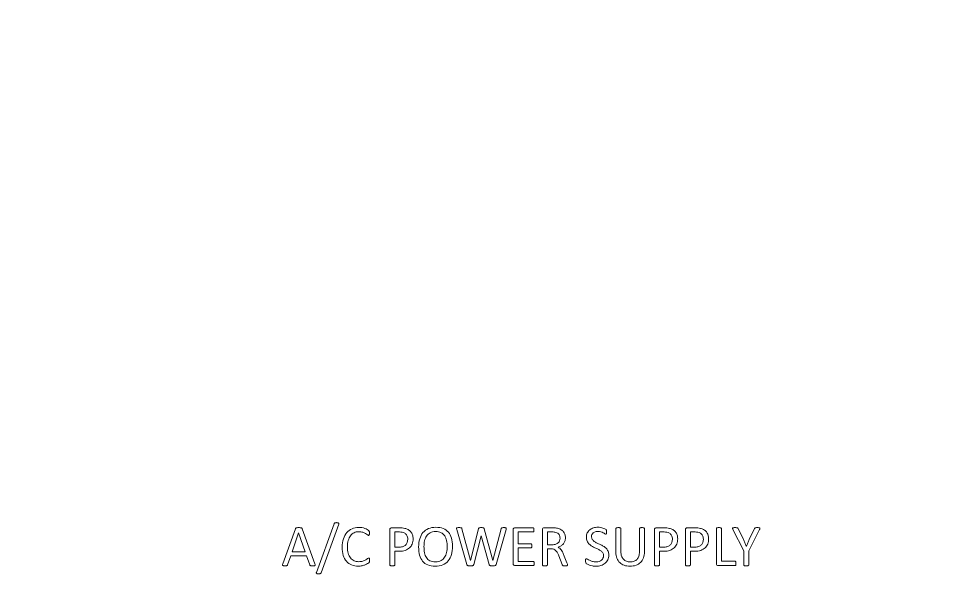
# Model space of a CAD drawing. Header units: inches. Extents: x 27 to 573, y -512 to -89.
# Drawn here: x 103.6 to 180.1, y -185.1 to -136.9 of the extents above; entities that cross this region are included whole.
import ezdxf

# ---------------------------------------------------------------- set-up
doc = ezdxf.new("R2010")
doc.units = ezdxf.units.IN
doc.header["$MEASUREMENT"] = 0
doc.layers.add('Layer 1', color=7, linetype='Continuous')

# ---------------------------------------------------------------- blocks, each defined once
blk = doc.blocks.new('block 12')
at = {"layer": 'Layer 1', "color": 114, "lineweight": 9, "true_color": 0x00a550}
blk.add_lwpolyline([(127.025, -179.801), (127.022, -179.801), (126.478, -181.375), (127.576, -181.375), (127.025, -179.801)], dxfattribs=at)
for points, knots in [([(128.385, -182.391), (128.397, -182.427), (128.404, -182.456), (128.405, -182.478), (128.406, -182.5), (128.4, -182.516), (128.387, -182.528), (128.374, -182.539), (128.352, -182.547), (128.322, -182.55), (128.292, -182.553), (128.252, -182.555), (128.201, -182.555), (128.151, -182.555), (128.111, -182.554), (128.08, -182.551), (128.05, -182.549), (128.028, -182.545), (128.012, -182.539), (127.997, -182.533), (127.985, -182.525), (127.978, -182.516), (127.971, -182.506), (127.964, -182.494), (127.957, -182.479), (127.957, -182.479), (127.686, -181.71), (127.686, -181.71), (127.686, -181.71), (126.373, -181.71), (126.373, -181.71), (126.373, -181.71), (126.114, -182.469), (126.114, -182.469), (126.109, -182.484), (126.102, -182.497), (126.094, -182.507), (126.086, -182.518), (126.074, -182.527), (126.059, -182.534), (126.044, -182.541), (126.022, -182.547), (125.993, -182.55), (125.965, -182.553), (125.928, -182.555), (125.882, -182.555), (125.835, -182.555), (125.796, -182.553), (125.766, -182.549), (125.736, -182.545), (125.715, -182.537), (125.703, -182.525), (125.69, -182.514), (125.685, -182.497), (125.685, -182.475), (125.686, -182.453), (125.693, -182.425), (125.706, -182.389), (125.706, -182.389), (126.766, -179.454), (126.766, -179.454), (126.772, -179.436), (126.781, -179.422), (126.791, -179.41), (126.802, -179.399), (126.818, -179.39), (126.838, -179.383), (126.858, -179.377), (126.884, -179.372), (126.916, -179.37), (126.948, -179.367), (126.988, -179.366), (127.037, -179.366), (127.089, -179.366), (127.132, -179.367), (127.166, -179.37), (127.2, -179.372), (127.228, -179.377), (127.249, -179.383), (127.27, -179.39), (127.287, -179.399), (127.298, -179.411), (127.309, -179.424), (127.318, -179.439), (127.325, -179.457), (127.325, -179.457), (128.385, -182.391), (128.385, -182.391)], [0, 0, 0, 0, 1, 1, 1, 2, 2, 2, 3, 3, 3, 4, 4, 4, 5, 5, 5, 6, 6, 6, 7, 7, 7, 8, 8, 8, 9, 9, 9, 10, 10, 10, 11, 11, 11, 12, 12, 12, 13, 13, 13, 14, 14, 14, 15, 15, 15, 16, 16, 16, 17, 17, 17, 18, 18, 18, 19, 19, 19, 20, 20, 20, 21, 21, 21, 22, 22, 22, 23, 23, 23, 24, 24, 24, 25, 25, 25, 26, 26, 26, 27, 27, 27, 28, 28, 28, 29, 29, 29, 29]), ([(128.902, -183.129), (128.895, -183.15), (128.887, -183.166), (128.876, -183.178), (128.866, -183.191), (128.852, -183.2), (128.836, -183.207), (128.82, -183.213), (128.8, -183.218), (128.776, -183.221), (128.753, -183.224), (128.724, -183.226), (128.69, -183.226), (128.649, -183.226), (128.615, -183.223), (128.588, -183.218), (128.561, -183.212), (128.541, -183.204), (128.526, -183.193), (128.511, -183.183), (128.502, -183.17), (128.499, -183.154), (128.496, -183.139), (128.499, -183.12), (128.509, -183.099), (128.509, -183.099), (129.986, -179.049), (129.986, -179.049), (129.993, -179.028), (130.001, -179.011), (130.012, -178.999), (130.022, -178.987), (130.035, -178.977), (130.051, -178.97), (130.066, -178.962), (130.086, -178.957), (130.111, -178.955), (130.135, -178.952), (130.164, -178.951), (130.198, -178.951), (130.239, -178.951), (130.272, -178.954), (130.298, -178.96), (130.324, -178.965), (130.345, -178.973), (130.36, -178.983), (130.374, -178.993), (130.383, -179.006), (130.386, -179.022), (130.39, -179.038), (130.387, -179.057), (130.379, -179.078), (130.379, -179.078), (128.902, -183.129), (128.902, -183.129)], [0, 0, 0, 0, 1, 1, 1, 2, 2, 2, 3, 3, 3, 4, 4, 4, 5, 5, 5, 6, 6, 6, 7, 7, 7, 8, 8, 8, 9, 9, 9, 10, 10, 10, 11, 11, 11, 12, 12, 12, 13, 13, 13, 14, 14, 14, 15, 15, 15, 16, 16, 16, 17, 17, 17, 18, 18, 18, 18]), ([(132.952, -182.093), (132.952, -182.119), (132.952, -182.142), (132.95, -182.162), (132.948, -182.181), (132.945, -182.198), (132.941, -182.213), (132.937, -182.228), (132.932, -182.241), (132.925, -182.252), (132.919, -182.263), (132.907, -182.277), (132.891, -182.294), (132.875, -182.31), (132.841, -182.335), (132.789, -182.368), (132.737, -182.401), (132.672, -182.434), (132.595, -182.466), (132.517, -182.497), (132.429, -182.524), (132.328, -182.546), (132.228, -182.568), (132.119, -182.579), (132, -182.579), (131.795, -182.579), (131.61, -182.545), (131.445, -182.477), (131.279, -182.408), (131.139, -182.307), (131.022, -182.174), (130.906, -182.04), (130.816, -181.876), (130.754, -181.68), (130.691, -181.483), (130.66, -181.257), (130.66, -181.002), (130.66, -180.74), (130.694, -180.506), (130.761, -180.301), (130.829, -180.096), (130.924, -179.923), (131.046, -179.78), (131.168, -179.638), (131.314, -179.529), (131.484, -179.454), (131.654, -179.379), (131.842, -179.342), (132.049, -179.342), (132.14, -179.342), (132.229, -179.35), (132.315, -179.367), (132.401, -179.385), (132.481, -179.406), (132.554, -179.432), (132.627, -179.458), (132.693, -179.488), (132.75, -179.523), (132.807, -179.557), (132.846, -179.585), (132.868, -179.607), (132.89, -179.629), (132.904, -179.645), (132.911, -179.657), (132.917, -179.668), (132.923, -179.682), (132.927, -179.697), (132.931, -179.713), (132.934, -179.731), (132.936, -179.752), (132.939, -179.773), (132.94, -179.798), (132.94, -179.828), (132.94, -179.86), (132.938, -179.888), (132.935, -179.911), (132.932, -179.934), (132.927, -179.953), (132.92, -179.968), (132.914, -179.983), (132.906, -179.995), (132.897, -180.002), (132.888, -180.009), (132.877, -180.013), (132.864, -180.013), (132.841, -180.013), (132.809, -179.997), (132.768, -179.966), (132.727, -179.934), (132.675, -179.899), (132.61, -179.861), (132.545, -179.822), (132.467, -179.787), (132.374, -179.756), (132.282, -179.724), (132.171, -179.708), (132.042, -179.708), (131.901, -179.708), (131.773, -179.736), (131.658, -179.792), (131.542, -179.848), (131.444, -179.931), (131.362, -180.04), (131.28, -180.149), (131.217, -180.282), (131.172, -180.439), (131.127, -180.596), (131.104, -180.776), (131.104, -180.978), (131.104, -181.178), (131.126, -181.355), (131.169, -181.509), (131.212, -181.662), (131.275, -181.791), (131.356, -181.894), (131.437, -181.998), (131.536, -182.076), (131.654, -182.129), (131.772, -182.182), (131.905, -182.208), (132.054, -182.208), (132.18, -182.208), (132.29, -182.193), (132.384, -182.162), (132.478, -182.131), (132.558, -182.096), (132.625, -182.058), (132.691, -182.02), (132.745, -181.985), (132.788, -181.954), (132.83, -181.923), (132.864, -181.908), (132.888, -181.908), (132.9, -181.908), (132.91, -181.91), (132.918, -181.915), (132.926, -181.92), (132.933, -181.929), (132.938, -181.943), (132.942, -181.957), (132.946, -181.976), (132.949, -182.001), (132.951, -182.025), (132.952, -182.056), (132.952, -182.093)], [0, 0, 0, 0, 1, 1, 1, 2, 2, 2, 3, 3, 3, 4, 4, 4, 5, 5, 5, 6, 6, 6, 7, 7, 7, 8, 8, 8, 9, 9, 9, 10, 10, 10, 11, 11, 11, 12, 12, 12, 13, 13, 13, 14, 14, 14, 15, 15, 15, 16, 16, 16, 17, 17, 17, 18, 18, 18, 19, 19, 19, 20, 20, 20, 21, 21, 21, 22, 22, 22, 23, 23, 23, 24, 24, 24, 25, 25, 25, 26, 26, 26, 27, 27, 27, 28, 28, 28, 29, 29, 29, 30, 30, 30, 31, 31, 31, 32, 32, 32, 33, 33, 33, 34, 34, 34, 35, 35, 35, 36, 36, 36, 37, 37, 37, 38, 38, 38, 39, 39, 39, 40, 40, 40, 41, 41, 41, 42, 42, 42, 43, 43, 43, 44, 44, 44, 45, 45, 45, 46, 46, 46, 47, 47, 47, 48, 48, 48, 48]), ([(136.58, -180.306), (136.58, -180.464), (136.554, -180.607), (136.502, -180.733), (136.45, -180.86), (136.376, -180.969), (136.279, -181.058), (136.182, -181.148), (136.063, -181.217), (135.922, -181.266), (135.781, -181.314), (135.614, -181.339), (135.418, -181.339), (135.418, -181.339), (135.059, -181.339), (135.059, -181.339), (135.059, -181.339), (135.059, -182.477), (135.059, -182.477), (135.059, -182.49), (135.056, -182.501), (135.048, -182.511), (135.041, -182.521), (135.03, -182.528), (135.014, -182.534), (134.999, -182.54), (134.978, -182.545), (134.951, -182.549), (134.924, -182.553), (134.89, -182.555), (134.849, -182.555), (134.809, -182.555), (134.775, -182.553), (134.748, -182.549), (134.721, -182.545), (134.7, -182.54), (134.683, -182.534), (134.667, -182.528), (134.656, -182.521), (134.649, -182.511), (134.643, -182.501), (134.639, -182.49), (134.639, -182.477), (134.639, -182.477), (134.639, -179.562), (134.639, -179.562), (134.639, -179.497), (134.656, -179.45), (134.691, -179.422), (134.725, -179.395), (134.763, -179.381), (134.805, -179.381), (134.805, -179.381), (135.482, -179.381), (135.482, -179.381), (135.55, -179.381), (135.616, -179.384), (135.678, -179.389), (135.741, -179.395), (135.815, -179.407), (135.9, -179.426), (135.986, -179.445), (136.073, -179.48), (136.162, -179.531), (136.25, -179.582), (136.326, -179.645), (136.387, -179.72), (136.449, -179.795), (136.497, -179.882), (136.53, -179.98), (136.564, -180.079), (136.58, -180.187), (136.58, -180.306)], [0, 0, 0, 0, 1, 1, 1, 2, 2, 2, 3, 3, 3, 4, 4, 4, 5, 5, 5, 6, 6, 6, 7, 7, 7, 8, 8, 8, 9, 9, 9, 10, 10, 10, 11, 11, 11, 12, 12, 12, 13, 13, 13, 14, 14, 14, 15, 15, 15, 16, 16, 16, 17, 17, 17, 18, 18, 18, 19, 19, 19, 20, 20, 20, 21, 21, 21, 22, 22, 22, 23, 23, 23, 24, 24, 24, 24]), ([(139.869, -180.924), (139.869, -181.179), (139.839, -181.41), (139.778, -181.615), (139.718, -181.82), (139.628, -181.994), (139.509, -182.139), (139.389, -182.283), (139.239, -182.393), (139.058, -182.47), (138.878, -182.548), (138.667, -182.586), (138.426, -182.586), (138.188, -182.586), (137.983, -182.551), (137.809, -182.48), (137.636, -182.41), (137.493, -182.307), (137.38, -182.171), (137.267, -182.036), (137.182, -181.869), (137.127, -181.668), (137.072, -181.468), (137.044, -181.238), (137.044, -180.978), (137.044, -180.728), (137.074, -180.502), (137.135, -180.299), (137.195, -180.095), (137.285, -179.923), (137.405, -179.78), (137.526, -179.638), (137.676, -179.528), (137.857, -179.451), (138.038, -179.373), (138.249, -179.335), (138.489, -179.335), (138.722, -179.335), (138.925, -179.37), (139.097, -179.439), (139.27, -179.509), (139.413, -179.612), (139.528, -179.746), (139.643, -179.88), (139.729, -180.046), (139.785, -180.244), (139.841, -180.442), (139.869, -180.668), (139.869, -180.924)], [0, 0, 0, 0, 1, 1, 1, 2, 2, 2, 3, 3, 3, 4, 4, 4, 5, 5, 5, 6, 6, 6, 7, 7, 7, 8, 8, 8, 9, 9, 9, 10, 10, 10, 11, 11, 11, 12, 12, 12, 13, 13, 13, 14, 14, 14, 15, 15, 15, 16, 16, 16, 16]), ([(143.504, -182.447), (143.498, -182.47), (143.488, -182.488), (143.475, -182.502), (143.462, -182.516), (143.444, -182.527), (143.421, -182.534), (143.398, -182.541), (143.37, -182.547), (143.337, -182.55), (143.303, -182.553), (143.262, -182.555), (143.214, -182.555), (143.163, -182.555), (143.12, -182.553), (143.085, -182.55), (143.05, -182.547), (143.022, -182.541), (142.999, -182.534), (142.976, -182.527), (142.959, -182.516), (142.947, -182.502), (142.936, -182.488), (142.927, -182.47), (142.921, -182.447), (142.921, -182.447), (142.259, -180.062), (142.259, -180.062), (142.259, -180.062), (142.254, -180.062), (142.254, -180.062), (142.254, -180.062), (141.644, -182.447), (141.644, -182.447), (141.639, -182.47), (141.631, -182.488), (141.619, -182.502), (141.608, -182.516), (141.592, -182.527), (141.57, -182.534), (141.549, -182.541), (141.522, -182.547), (141.489, -182.55), (141.455, -182.553), (141.413, -182.555), (141.36, -182.555), (141.307, -182.555), (141.262, -182.553), (141.226, -182.55), (141.19, -182.547), (141.161, -182.541), (141.138, -182.534), (141.116, -182.527), (141.098, -182.516), (141.086, -182.502), (141.074, -182.488), (141.065, -182.47), (141.06, -182.447), (141.06, -182.447), (140.225, -179.53), (140.225, -179.53), (140.215, -179.492), (140.21, -179.463), (140.209, -179.442), (140.209, -179.421), (140.215, -179.405), (140.229, -179.393), (140.243, -179.382), (140.265, -179.374), (140.296, -179.371), (140.327, -179.368), (140.368, -179.366), (140.421, -179.366), (140.471, -179.366), (140.511, -179.367), (140.54, -179.37), (140.569, -179.372), (140.592, -179.377), (140.607, -179.383), (140.623, -179.39), (140.633, -179.399), (140.639, -179.41), (140.645, -179.422), (140.649, -179.436), (140.652, -179.454), (140.652, -179.454), (141.363, -182.101), (141.363, -182.101), (141.363, -182.101), (141.365, -182.101), (141.365, -182.101), (141.365, -182.101), (142.039, -179.459), (142.039, -179.459), (142.044, -179.441), (142.05, -179.426), (142.058, -179.414), (142.065, -179.402), (142.077, -179.392), (142.093, -179.386), (142.109, -179.379), (142.132, -179.374), (142.162, -179.371), (142.193, -179.368), (142.232, -179.366), (142.281, -179.366), (142.326, -179.366), (142.363, -179.368), (142.39, -179.371), (142.416, -179.374), (142.438, -179.379), (142.454, -179.386), (142.47, -179.392), (142.482, -179.402), (142.49, -179.414), (142.497, -179.426), (142.503, -179.441), (142.508, -179.459), (142.508, -179.459), (143.233, -182.101), (143.233, -182.101), (143.233, -182.101), (143.238, -182.101), (143.238, -182.101), (143.238, -182.101), (143.934, -179.457), (143.934, -179.457), (143.939, -179.44), (143.944, -179.426), (143.948, -179.414), (143.953, -179.402), (143.963, -179.392), (143.979, -179.386), (143.994, -179.379), (144.016, -179.374), (144.045, -179.371), (144.073, -179.368), (144.111, -179.366), (144.158, -179.366), (144.207, -179.366), (144.246, -179.368), (144.274, -179.372), (144.303, -179.376), (144.324, -179.384), (144.337, -179.396), (144.35, -179.407), (144.356, -179.423), (144.355, -179.444), (144.354, -179.466), (144.35, -179.495), (144.342, -179.532), (144.342, -179.532), (143.504, -182.447), (143.504, -182.447)], [0, 0, 0, 0, 1, 1, 1, 2, 2, 2, 3, 3, 3, 4, 4, 4, 5, 5, 5, 6, 6, 6, 7, 7, 7, 8, 8, 8, 9, 9, 9, 10, 10, 10, 11, 11, 11, 12, 12, 12, 13, 13, 13, 14, 14, 14, 15, 15, 15, 16, 16, 16, 17, 17, 17, 18, 18, 18, 19, 19, 19, 20, 20, 20, 21, 21, 21, 22, 22, 22, 23, 23, 23, 24, 24, 24, 25, 25, 25, 26, 26, 26, 27, 27, 27, 28, 28, 28, 29, 29, 29, 30, 30, 30, 31, 31, 31, 32, 32, 32, 33, 33, 33, 34, 34, 34, 35, 35, 35, 36, 36, 36, 37, 37, 37, 38, 38, 38, 39, 39, 39, 40, 40, 40, 41, 41, 41, 42, 42, 42, 43, 43, 43, 44, 44, 44, 45, 45, 45, 46, 46, 46, 47, 47, 47, 48, 48, 48, 49, 49, 49, 50, 50, 50, 51, 51, 51, 51]), ([(146.685, -182.367), (146.685, -182.396), (146.684, -182.422), (146.68, -182.444), (146.677, -182.466), (146.671, -182.484), (146.663, -182.499), (146.655, -182.513), (146.646, -182.524), (146.635, -182.53), (146.625, -182.537), (146.613, -182.54), (146.6, -182.54), (146.6, -182.54), (145.084, -182.54), (145.084, -182.54), (145.046, -182.54), (145.011, -182.528), (144.977, -182.502), (144.944, -182.477), (144.928, -182.433), (144.928, -182.369), (144.928, -182.369), (144.928, -179.552), (144.928, -179.552), (144.928, -179.488), (144.944, -179.444), (144.977, -179.419), (145.011, -179.394), (145.046, -179.381), (145.084, -179.381), (145.084, -179.381), (146.583, -179.381), (146.583, -179.381), (146.596, -179.381), (146.608, -179.384), (146.618, -179.391), (146.629, -179.397), (146.637, -179.408), (146.644, -179.422), (146.65, -179.437), (146.656, -179.455), (146.66, -179.477), (146.664, -179.499), (146.666, -179.527), (146.666, -179.559), (146.666, -179.588), (146.664, -179.614), (146.66, -179.636), (146.656, -179.658), (146.65, -179.676), (146.644, -179.69), (146.637, -179.704), (146.629, -179.714), (146.618, -179.72), (146.608, -179.727), (146.596, -179.73), (146.583, -179.73), (146.583, -179.73), (145.347, -179.73), (145.347, -179.73), (145.347, -179.73), (145.347, -180.721), (145.347, -180.721), (145.347, -180.721), (146.407, -180.721), (146.407, -180.721), (146.42, -180.721), (146.432, -180.725), (146.442, -180.732), (146.453, -180.74), (146.462, -180.75), (146.469, -180.763), (146.477, -180.776), (146.482, -180.794), (146.485, -180.817), (146.488, -180.839), (146.49, -180.866), (146.49, -180.897), (146.49, -180.926), (146.488, -180.952), (146.485, -180.973), (146.482, -180.994), (146.477, -181.011), (146.469, -181.024), (146.462, -181.037), (146.453, -181.046), (146.442, -181.052), (146.432, -181.058), (146.42, -181.061), (146.407, -181.061), (146.407, -181.061), (145.347, -181.061), (145.347, -181.061), (145.347, -181.061), (145.347, -182.191), (145.347, -182.191), (145.347, -182.191), (146.6, -182.191), (146.6, -182.191), (146.613, -182.191), (146.625, -182.194), (146.635, -182.201), (146.646, -182.207), (146.655, -182.217), (146.663, -182.231), (146.671, -182.245), (146.677, -182.263), (146.68, -182.285), (146.684, -182.307), (146.685, -182.334), (146.685, -182.367)], [0, 0, 0, 0, 1, 1, 1, 2, 2, 2, 3, 3, 3, 4, 4, 4, 5, 5, 5, 6, 6, 6, 7, 7, 7, 8, 8, 8, 9, 9, 9, 10, 10, 10, 11, 11, 11, 12, 12, 12, 13, 13, 13, 14, 14, 14, 15, 15, 15, 16, 16, 16, 17, 17, 17, 18, 18, 18, 19, 19, 19, 20, 20, 20, 21, 21, 21, 22, 22, 22, 23, 23, 23, 24, 24, 24, 25, 25, 25, 26, 26, 26, 27, 27, 27, 28, 28, 28, 29, 29, 29, 30, 30, 30, 31, 31, 31, 32, 32, 32, 33, 33, 33, 34, 34, 34, 35, 35, 35, 36, 36, 36, 37, 37, 37, 37]), ([(149.476, -182.477), (149.476, -182.49), (149.473, -182.501), (149.468, -182.511), (149.463, -182.521), (149.453, -182.529), (149.437, -182.535), (149.42, -182.542), (149.398, -182.547), (149.368, -182.55), (149.339, -182.553), (149.3, -182.555), (149.251, -182.555), (149.209, -182.555), (149.174, -182.553), (149.147, -182.55), (149.121, -182.547), (149.099, -182.541), (149.083, -182.534), (149.066, -182.527), (149.054, -182.516), (149.045, -182.503), (149.036, -182.49), (149.028, -182.474), (149.022, -182.455), (149.022, -182.455), (148.731, -181.71), (148.731, -181.71), (148.697, -181.625), (148.662, -181.548), (148.625, -181.477), (148.588, -181.406), (148.545, -181.345), (148.494, -181.294), (148.444, -181.242), (148.384, -181.203), (148.316, -181.174), (148.248, -181.146), (148.166, -181.131), (148.07, -181.131), (148.07, -181.131), (147.789, -181.131), (147.789, -181.131), (147.789, -181.131), (147.789, -182.477), (147.789, -182.477), (147.789, -182.49), (147.785, -182.501), (147.778, -182.511), (147.77, -182.521), (147.759, -182.528), (147.744, -182.534), (147.728, -182.54), (147.707, -182.545), (147.68, -182.549), (147.653, -182.553), (147.62, -182.555), (147.579, -182.555), (147.538, -182.555), (147.504, -182.553), (147.478, -182.549), (147.451, -182.545), (147.429, -182.54), (147.413, -182.534), (147.396, -182.528), (147.385, -182.521), (147.379, -182.511), (147.372, -182.501), (147.369, -182.49), (147.369, -182.477), (147.369, -182.477), (147.369, -179.552), (147.369, -179.552), (147.369, -179.488), (147.386, -179.444), (147.419, -179.419), (147.452, -179.394), (147.488, -179.381), (147.525, -179.381), (147.525, -179.381), (148.197, -179.381), (148.197, -179.381), (148.276, -179.381), (148.342, -179.383), (148.396, -179.387), (148.448, -179.391), (148.496, -179.396), (148.538, -179.4), (148.66, -179.422), (148.768, -179.455), (148.862, -179.5), (148.955, -179.546), (149.034, -179.604), (149.097, -179.674), (149.161, -179.744), (149.208, -179.824), (149.24, -179.914), (149.272, -180.005), (149.288, -180.104), (149.288, -180.213), (149.288, -180.319), (149.274, -180.414), (149.245, -180.498), (149.216, -180.582), (149.175, -180.656), (149.122, -180.72), (149.068, -180.784), (149.004, -180.84), (148.929, -180.887), (148.854, -180.934), (148.77, -180.974), (148.678, -181.007), (148.73, -181.03), (148.777, -181.059), (148.819, -181.093), (148.861, -181.129), (148.901, -181.17), (148.937, -181.219), (148.974, -181.268), (149.009, -181.324), (149.041, -181.388), (149.074, -181.451), (149.106, -181.523), (149.139, -181.603), (149.139, -181.603), (149.422, -182.298), (149.422, -182.298), (149.445, -182.357), (149.46, -182.398), (149.466, -182.422), (149.472, -182.445), (149.476, -182.464), (149.476, -182.477)], [0, 0, 0, 0, 1, 1, 1, 2, 2, 2, 3, 3, 3, 4, 4, 4, 5, 5, 5, 6, 6, 6, 7, 7, 7, 8, 8, 8, 9, 9, 9, 10, 10, 10, 11, 11, 11, 12, 12, 12, 13, 13, 13, 14, 14, 14, 15, 15, 15, 16, 16, 16, 17, 17, 17, 18, 18, 18, 19, 19, 19, 20, 20, 20, 21, 21, 21, 22, 22, 22, 23, 23, 23, 24, 24, 24, 25, 25, 25, 26, 26, 26, 27, 27, 27, 28, 28, 28, 29, 29, 29, 30, 30, 30, 31, 31, 31, 32, 32, 32, 33, 33, 33, 34, 34, 34, 35, 35, 35, 36, 36, 36, 37, 37, 37, 38, 38, 38, 39, 39, 39, 40, 40, 40, 41, 41, 41, 42, 42, 42, 43, 43, 43, 44, 44, 44, 44]), ([(152.911, -181.654), (152.911, -181.802), (152.884, -181.934), (152.829, -182.049), (152.775, -182.165), (152.699, -182.263), (152.602, -182.344), (152.505, -182.424), (152.391, -182.485), (152.26, -182.525), (152.129, -182.566), (151.988, -182.586), (151.837, -182.586), (151.731, -182.586), (151.633, -182.577), (151.542, -182.56), (151.452, -182.542), (151.372, -182.52), (151.301, -182.494), (151.23, -182.468), (151.171, -182.441), (151.122, -182.413), (151.074, -182.385), (151.041, -182.362), (151.022, -182.342), (151.004, -182.323), (150.99, -182.298), (150.981, -182.268), (150.972, -182.238), (150.967, -182.197), (150.967, -182.147), (150.967, -182.111), (150.969, -182.082), (150.972, -182.058), (150.976, -182.034), (150.981, -182.015), (150.987, -182.001), (150.993, -181.986), (151.002, -181.976), (151.011, -181.97), (151.021, -181.964), (151.033, -181.961), (151.046, -181.961), (151.068, -181.961), (151.101, -181.975), (151.142, -182.003), (151.184, -182.031), (151.237, -182.061), (151.302, -182.093), (151.367, -182.126), (151.446, -182.156), (151.538, -182.185), (151.629, -182.213), (151.736, -182.228), (151.856, -182.228), (151.947, -182.228), (152.031, -182.215), (152.106, -182.191), (152.182, -182.166), (152.247, -182.132), (152.302, -182.087), (152.356, -182.042), (152.398, -181.987), (152.427, -181.922), (152.457, -181.857), (152.471, -181.783), (152.471, -181.7), (152.471, -181.611), (152.451, -181.534), (152.41, -181.471), (152.37, -181.407), (152.316, -181.352), (152.249, -181.303), (152.183, -181.256), (152.106, -181.212), (152.021, -181.172), (151.936, -181.132), (151.848, -181.091), (151.758, -181.05), (151.669, -181.008), (151.582, -180.962), (151.497, -180.912), (151.413, -180.861), (151.337, -180.802), (151.27, -180.733), (151.203, -180.665), (151.149, -180.585), (151.108, -180.493), (151.066, -180.401), (151.046, -180.291), (151.046, -180.162), (151.046, -180.03), (151.07, -179.913), (151.118, -179.809), (151.166, -179.706), (151.232, -179.619), (151.318, -179.549), (151.403, -179.479), (151.505, -179.426), (151.623, -179.389), (151.741, -179.353), (151.868, -179.335), (152.005, -179.335), (152.075, -179.335), (152.146, -179.341), (152.216, -179.353), (152.287, -179.365), (152.354, -179.381), (152.416, -179.402), (152.479, -179.422), (152.535, -179.445), (152.584, -179.47), (152.632, -179.495), (152.665, -179.516), (152.68, -179.531), (152.696, -179.546), (152.706, -179.559), (152.711, -179.568), (152.715, -179.577), (152.72, -179.588), (152.723, -179.602), (152.726, -179.616), (152.729, -179.632), (152.73, -179.652), (152.732, -179.671), (152.733, -179.697), (152.733, -179.728), (152.733, -179.757), (152.731, -179.783), (152.729, -179.806), (152.727, -179.828), (152.723, -179.848), (152.718, -179.863), (152.713, -179.879), (152.706, -179.89), (152.697, -179.897), (152.688, -179.905), (152.678, -179.908), (152.667, -179.908), (152.649, -179.908), (152.621, -179.897), (152.583, -179.874), (152.544, -179.851), (152.497, -179.826), (152.442, -179.797), (152.387, -179.769), (152.321, -179.743), (152.246, -179.719), (152.17, -179.695), (152.085, -179.684), (151.99, -179.684), (151.903, -179.684), (151.826, -179.695), (151.761, -179.719), (151.696, -179.743), (151.642, -179.774), (151.6, -179.813), (151.557, -179.852), (151.526, -179.899), (151.505, -179.952), (151.484, -180.006), (151.473, -180.063), (151.473, -180.123), (151.473, -180.211), (151.493, -180.287), (151.534, -180.35), (151.575, -180.414), (151.629, -180.47), (151.696, -180.519), (151.764, -180.567), (151.841, -180.612), (151.927, -180.653), (152.013, -180.694), (152.101, -180.735), (152.191, -180.776), (152.28, -180.818), (152.368, -180.863), (152.454, -180.913), (152.541, -180.963), (152.617, -181.021), (152.685, -181.089), (152.753, -181.156), (152.807, -181.236), (152.849, -181.328), (152.89, -181.42), (152.911, -181.529), (152.911, -181.654)], [0, 0, 0, 0, 1, 1, 1, 2, 2, 2, 3, 3, 3, 4, 4, 4, 5, 5, 5, 6, 6, 6, 7, 7, 7, 8, 8, 8, 9, 9, 9, 10, 10, 10, 11, 11, 11, 12, 12, 12, 13, 13, 13, 14, 14, 14, 15, 15, 15, 16, 16, 16, 17, 17, 17, 18, 18, 18, 19, 19, 19, 20, 20, 20, 21, 21, 21, 22, 22, 22, 23, 23, 23, 24, 24, 24, 25, 25, 25, 26, 26, 26, 27, 27, 27, 28, 28, 28, 29, 29, 29, 30, 30, 30, 31, 31, 31, 32, 32, 32, 33, 33, 33, 34, 34, 34, 35, 35, 35, 36, 36, 36, 37, 37, 37, 38, 38, 38, 39, 39, 39, 40, 40, 40, 41, 41, 41, 42, 42, 42, 43, 43, 43, 44, 44, 44, 45, 45, 45, 46, 46, 46, 47, 47, 47, 48, 48, 48, 49, 49, 49, 50, 50, 50, 51, 51, 51, 52, 52, 52, 53, 53, 53, 54, 54, 54, 55, 55, 55, 56, 56, 56, 57, 57, 57, 58, 58, 58, 59, 59, 59, 60, 60, 60, 61, 61, 61, 62, 62, 62, 62]), ([(155.887, -181.373), (155.887, -181.565), (155.859, -181.737), (155.803, -181.887), (155.746, -182.038), (155.666, -182.165), (155.562, -182.269), (155.458, -182.373), (155.331, -182.452), (155.181, -182.506), (155.032, -182.56), (154.862, -182.586), (154.671, -182.586), (154.497, -182.586), (154.338, -182.561), (154.195, -182.511), (154.052, -182.46), (153.929, -182.386), (153.826, -182.287), (153.724, -182.189), (153.645, -182.066), (153.59, -181.918), (153.534, -181.769), (153.506, -181.599), (153.506, -181.405), (153.506, -181.405), (153.506, -179.444), (153.506, -179.444), (153.506, -179.431), (153.51, -179.42), (153.516, -179.41), (153.523, -179.4), (153.534, -179.393), (153.551, -179.387), (153.567, -179.381), (153.588, -179.376), (153.614, -179.372), (153.64, -179.368), (153.674, -179.366), (153.716, -179.366), (153.756, -179.366), (153.789, -179.368), (153.817, -179.372), (153.844, -179.376), (153.866, -179.381), (153.881, -179.387), (153.897, -179.393), (153.908, -179.4), (153.914, -179.41), (153.921, -179.42), (153.924, -179.431), (153.924, -179.444), (153.924, -179.444), (153.924, -181.354), (153.924, -181.354), (153.924, -181.5), (153.942, -181.628), (153.978, -181.737), (154.014, -181.846), (154.065, -181.937), (154.133, -182.009), (154.2, -182.082), (154.282, -182.136), (154.377, -182.173), (154.472, -182.209), (154.579, -182.228), (154.698, -182.228), (154.82, -182.228), (154.929, -182.21), (155.024, -182.174), (155.119, -182.138), (155.2, -182.084), (155.266, -182.013), (155.332, -181.941), (155.382, -181.852), (155.417, -181.747), (155.452, -181.641), (155.47, -181.517), (155.47, -181.375), (155.47, -181.375), (155.47, -179.444), (155.47, -179.444), (155.47, -179.431), (155.473, -179.42), (155.479, -179.41), (155.486, -179.4), (155.497, -179.393), (155.513, -179.387), (155.53, -179.381), (155.551, -179.376), (155.578, -179.372), (155.605, -179.368), (155.639, -179.366), (155.679, -179.366), (155.718, -179.366), (155.751, -179.368), (155.778, -179.372), (155.805, -179.376), (155.826, -179.381), (155.842, -179.387), (155.857, -179.393), (155.869, -179.4), (155.876, -179.41), (155.883, -179.42), (155.887, -179.431), (155.887, -179.444), (155.887, -179.444), (155.887, -181.373), (155.887, -181.373)], [0, 0, 0, 0, 1, 1, 1, 2, 2, 2, 3, 3, 3, 4, 4, 4, 5, 5, 5, 6, 6, 6, 7, 7, 7, 8, 8, 8, 9, 9, 9, 10, 10, 10, 11, 11, 11, 12, 12, 12, 13, 13, 13, 14, 14, 14, 15, 15, 15, 16, 16, 16, 17, 17, 17, 18, 18, 18, 19, 19, 19, 20, 20, 20, 21, 21, 21, 22, 22, 22, 23, 23, 23, 24, 24, 24, 25, 25, 25, 26, 26, 26, 27, 27, 27, 28, 28, 28, 29, 29, 29, 30, 30, 30, 31, 31, 31, 32, 32, 32, 33, 33, 33, 34, 34, 34, 35, 35, 35, 36, 36, 36, 36]), ([(158.66, -180.306), (158.66, -180.464), (158.634, -180.607), (158.582, -180.733), (158.53, -180.86), (158.456, -180.969), (158.359, -181.058), (158.262, -181.148), (158.143, -181.217), (158.002, -181.266), (157.861, -181.314), (157.693, -181.339), (157.498, -181.339), (157.498, -181.339), (157.139, -181.339), (157.139, -181.339), (157.139, -181.339), (157.139, -182.477), (157.139, -182.477), (157.139, -182.49), (157.136, -182.501), (157.128, -182.511), (157.121, -182.521), (157.11, -182.528), (157.094, -182.534), (157.079, -182.54), (157.058, -182.545), (157.031, -182.549), (157.004, -182.553), (156.97, -182.555), (156.929, -182.555), (156.889, -182.555), (156.855, -182.553), (156.828, -182.549), (156.801, -182.545), (156.78, -182.54), (156.763, -182.534), (156.747, -182.528), (156.736, -182.521), (156.729, -182.511), (156.723, -182.501), (156.719, -182.49), (156.719, -182.477), (156.719, -182.477), (156.719, -179.562), (156.719, -179.562), (156.719, -179.497), (156.736, -179.45), (156.771, -179.422), (156.805, -179.395), (156.843, -179.381), (156.885, -179.381), (156.885, -179.381), (157.562, -179.381), (157.562, -179.381), (157.63, -179.381), (157.696, -179.384), (157.758, -179.389), (157.821, -179.395), (157.895, -179.407), (157.98, -179.426), (158.066, -179.445), (158.153, -179.48), (158.242, -179.531), (158.33, -179.582), (158.406, -179.645), (158.467, -179.72), (158.529, -179.795), (158.577, -179.882), (158.61, -179.98), (158.644, -180.079), (158.66, -180.187), (158.66, -180.306)], [0, 0, 0, 0, 1, 1, 1, 2, 2, 2, 3, 3, 3, 4, 4, 4, 5, 5, 5, 6, 6, 6, 7, 7, 7, 8, 8, 8, 9, 9, 9, 10, 10, 10, 11, 11, 11, 12, 12, 12, 13, 13, 13, 14, 14, 14, 15, 15, 15, 16, 16, 16, 17, 17, 17, 18, 18, 18, 19, 19, 19, 20, 20, 20, 21, 21, 21, 22, 22, 22, 23, 23, 23, 24, 24, 24, 24]), ([(161.243, -180.306), (161.243, -180.464), (161.217, -180.607), (161.165, -180.733), (161.113, -180.86), (161.039, -180.969), (160.942, -181.058), (160.845, -181.148), (160.726, -181.217), (160.585, -181.266), (160.444, -181.314), (160.276, -181.339), (160.081, -181.339), (160.081, -181.339), (159.722, -181.339), (159.722, -181.339), (159.722, -181.339), (159.722, -182.477), (159.722, -182.477), (159.722, -182.49), (159.719, -182.501), (159.711, -182.511), (159.704, -182.521), (159.693, -182.528), (159.677, -182.534), (159.661, -182.54), (159.64, -182.545), (159.614, -182.549), (159.587, -182.553), (159.553, -182.555), (159.512, -182.555), (159.472, -182.555), (159.438, -182.553), (159.411, -182.549), (159.384, -182.545), (159.362, -182.54), (159.346, -182.534), (159.33, -182.528), (159.319, -182.521), (159.312, -182.511), (159.306, -182.501), (159.302, -182.49), (159.302, -182.477), (159.302, -182.477), (159.302, -179.562), (159.302, -179.562), (159.302, -179.497), (159.319, -179.45), (159.354, -179.422), (159.388, -179.395), (159.426, -179.381), (159.468, -179.381), (159.468, -179.381), (160.145, -179.381), (160.145, -179.381), (160.213, -179.381), (160.279, -179.384), (160.341, -179.389), (160.404, -179.395), (160.478, -179.407), (160.563, -179.426), (160.649, -179.445), (160.736, -179.48), (160.825, -179.531), (160.913, -179.582), (160.989, -179.645), (161.05, -179.72), (161.112, -179.795), (161.16, -179.882), (161.193, -179.98), (161.227, -180.079), (161.243, -180.187), (161.243, -180.306)], [0, 0, 0, 0, 1, 1, 1, 2, 2, 2, 3, 3, 3, 4, 4, 4, 5, 5, 5, 6, 6, 6, 7, 7, 7, 8, 8, 8, 9, 9, 9, 10, 10, 10, 11, 11, 11, 12, 12, 12, 13, 13, 13, 14, 14, 14, 15, 15, 15, 16, 16, 16, 17, 17, 17, 18, 18, 18, 19, 19, 19, 20, 20, 20, 21, 21, 21, 22, 22, 22, 23, 23, 23, 24, 24, 24, 24]), ([(163.524, -182.357), (163.524, -182.39), (163.522, -182.417), (163.519, -182.439), (163.516, -182.461), (163.51, -182.479), (163.503, -182.495), (163.496, -182.51), (163.487, -182.522), (163.476, -182.529), (163.465, -182.536), (163.453, -182.54), (163.438, -182.54), (163.438, -182.54), (162.042, -182.54), (162.042, -182.54), (162.004, -182.54), (161.969, -182.528), (161.935, -182.502), (161.902, -182.477), (161.885, -182.433), (161.885, -182.369), (161.885, -182.369), (161.885, -179.444), (161.885, -179.444), (161.885, -179.431), (161.889, -179.42), (161.895, -179.41), (161.902, -179.4), (161.913, -179.393), (161.929, -179.387), (161.946, -179.381), (161.968, -179.376), (161.995, -179.372), (162.023, -179.368), (162.056, -179.366), (162.095, -179.366), (162.136, -179.366), (162.17, -179.368), (162.197, -179.372), (162.224, -179.376), (162.245, -179.381), (162.261, -179.387), (162.278, -179.393), (162.289, -179.4), (162.296, -179.41), (162.302, -179.42), (162.305, -179.431), (162.305, -179.444), (162.305, -179.444), (162.305, -182.176), (162.305, -182.176), (162.305, -182.176), (163.438, -182.176), (163.438, -182.176), (163.453, -182.176), (163.465, -182.18), (163.476, -182.187), (163.487, -182.195), (163.496, -182.205), (163.503, -182.219), (163.51, -182.233), (163.516, -182.251), (163.519, -182.274), (163.522, -182.297), (163.524, -182.324), (163.524, -182.357)], [0, 0, 0, 0, 1, 1, 1, 2, 2, 2, 3, 3, 3, 4, 4, 4, 5, 5, 5, 6, 6, 6, 7, 7, 7, 8, 8, 8, 9, 9, 9, 10, 10, 10, 11, 11, 11, 12, 12, 12, 13, 13, 13, 14, 14, 14, 15, 15, 15, 16, 16, 16, 17, 17, 17, 18, 18, 18, 19, 19, 19, 20, 20, 20, 21, 21, 21, 22, 22, 22, 22]), ([(164.586, -181.312), (164.586, -181.312), (164.586, -182.477), (164.586, -182.477), (164.586, -182.49), (164.582, -182.501), (164.576, -182.511), (164.569, -182.521), (164.558, -182.528), (164.542, -182.534), (164.526, -182.54), (164.504, -182.545), (164.476, -182.549), (164.449, -182.553), (164.416, -182.555), (164.377, -182.555), (164.336, -182.555), (164.303, -182.553), (164.276, -182.549), (164.249, -182.545), (164.228, -182.54), (164.211, -182.534), (164.194, -182.528), (164.182, -182.521), (164.175, -182.511), (164.169, -182.501), (164.166, -182.49), (164.166, -182.477), (164.166, -182.477), (164.166, -181.312), (164.166, -181.312), (164.166, -181.312), (163.272, -179.53), (163.272, -179.53), (163.254, -179.492), (163.243, -179.463), (163.239, -179.442), (163.235, -179.421), (163.239, -179.405), (163.251, -179.393), (163.264, -179.382), (163.286, -179.374), (163.317, -179.371), (163.349, -179.368), (163.392, -179.366), (163.445, -179.366), (163.494, -179.366), (163.534, -179.368), (163.564, -179.371), (163.594, -179.374), (163.618, -179.379), (163.636, -179.385), (163.654, -179.39), (163.667, -179.398), (163.676, -179.409), (163.685, -179.42), (163.694, -179.433), (163.702, -179.449), (163.702, -179.449), (164.139, -180.357), (164.139, -180.357), (164.179, -180.444), (164.22, -180.534), (164.26, -180.628), (164.301, -180.723), (164.342, -180.818), (164.384, -180.914), (164.384, -180.914), (164.389, -180.914), (164.389, -180.914), (164.426, -180.821), (164.465, -180.729), (164.504, -180.637), (164.544, -180.545), (164.584, -180.454), (164.625, -180.365), (164.625, -180.365), (165.064, -179.452), (165.064, -179.452), (165.069, -179.436), (165.076, -179.422), (165.085, -179.41), (165.094, -179.399), (165.106, -179.39), (165.121, -179.385), (165.137, -179.379), (165.158, -179.374), (165.186, -179.371), (165.214, -179.368), (165.249, -179.366), (165.291, -179.366), (165.35, -179.366), (165.396, -179.368), (165.429, -179.372), (165.463, -179.376), (165.486, -179.384), (165.499, -179.396), (165.512, -179.407), (165.516, -179.423), (165.512, -179.444), (165.508, -179.466), (165.497, -179.494), (165.479, -179.53), (165.479, -179.53), (164.586, -181.312), (164.586, -181.312)], [0, 0, 0, 0, 1, 1, 1, 2, 2, 2, 3, 3, 3, 4, 4, 4, 5, 5, 5, 6, 6, 6, 7, 7, 7, 8, 8, 8, 9, 9, 9, 10, 10, 10, 11, 11, 11, 12, 12, 12, 13, 13, 13, 14, 14, 14, 15, 15, 15, 16, 16, 16, 17, 17, 17, 18, 18, 18, 19, 19, 19, 20, 20, 20, 21, 21, 21, 22, 22, 22, 23, 23, 23, 24, 24, 24, 25, 25, 25, 26, 26, 26, 27, 27, 27, 28, 28, 28, 29, 29, 29, 30, 30, 30, 31, 31, 31, 32, 32, 32, 33, 33, 33, 34, 34, 34, 35, 35, 35, 35]), ([(136.138, -180.34), (136.138, -180.212), (136.114, -180.104), (136.066, -180.018), (136.018, -179.932), (135.959, -179.868), (135.888, -179.825), (135.817, -179.783), (135.744, -179.756), (135.668, -179.745), (135.593, -179.733), (135.519, -179.728), (135.447, -179.728), (135.447, -179.728), (135.059, -179.728), (135.059, -179.728), (135.059, -179.728), (135.059, -180.995), (135.059, -180.995), (135.059, -180.995), (135.438, -180.995), (135.438, -180.995), (135.565, -180.995), (135.67, -180.978), (135.754, -180.946), (135.838, -180.913), (135.908, -180.868), (135.965, -180.81), (136.022, -180.753), (136.065, -180.683), (136.094, -180.603), (136.124, -180.522), (136.138, -180.435), (136.138, -180.34)], [0, 0, 0, 0, 1, 1, 1, 2, 2, 2, 3, 3, 3, 4, 4, 4, 5, 5, 5, 6, 6, 6, 7, 7, 7, 8, 8, 8, 9, 9, 9, 10, 10, 10, 11, 11, 11, 11]), ([(139.424, -180.953), (139.424, -180.774), (139.409, -180.608), (139.377, -180.454), (139.345, -180.3), (139.292, -180.167), (139.218, -180.054), (139.144, -179.94), (139.046, -179.852), (138.922, -179.789), (138.799, -179.725), (138.646, -179.693), (138.464, -179.693), (138.282, -179.693), (138.129, -179.728), (138.005, -179.796), (137.882, -179.864), (137.782, -179.955), (137.704, -180.069), (137.627, -180.183), (137.572, -180.316), (137.538, -180.469), (137.505, -180.621), (137.489, -180.781), (137.489, -180.948), (137.489, -181.134), (137.504, -181.305), (137.535, -181.461), (137.566, -181.617), (137.618, -181.752), (137.691, -181.865), (137.764, -181.978), (137.862, -182.066), (137.985, -182.129), (138.107, -182.191), (138.261, -182.223), (138.447, -182.223), (138.63, -182.223), (138.785, -182.189), (138.91, -182.12), (139.035, -182.052), (139.136, -181.959), (139.212, -181.843), (139.289, -181.727), (139.343, -181.592), (139.376, -181.439), (139.408, -181.286), (139.424, -181.124), (139.424, -180.953)], [0, 0, 0, 0, 1, 1, 1, 2, 2, 2, 3, 3, 3, 4, 4, 4, 5, 5, 5, 6, 6, 6, 7, 7, 7, 8, 8, 8, 9, 9, 9, 10, 10, 10, 11, 11, 11, 12, 12, 12, 13, 13, 13, 14, 14, 14, 15, 15, 15, 16, 16, 16, 16]), ([(148.843, -180.257), (148.843, -180.134), (148.816, -180.029), (148.761, -179.944), (148.705, -179.858), (148.612, -179.797), (148.482, -179.759), (148.441, -179.748), (148.396, -179.74), (148.344, -179.735), (148.293, -179.73), (148.226, -179.728), (148.143, -179.728), (148.143, -179.728), (147.789, -179.728), (147.789, -179.728), (147.789, -179.728), (147.789, -180.792), (147.789, -180.792), (147.789, -180.792), (148.199, -180.792), (148.199, -180.792), (148.31, -180.792), (148.405, -180.779), (148.486, -180.752), (148.566, -180.725), (148.634, -180.687), (148.687, -180.639), (148.741, -180.592), (148.78, -180.535), (148.806, -180.47), (148.831, -180.405), (148.843, -180.334), (148.843, -180.257)], [0, 0, 0, 0, 1, 1, 1, 2, 2, 2, 3, 3, 3, 4, 4, 4, 5, 5, 5, 6, 6, 6, 7, 7, 7, 8, 8, 8, 9, 9, 9, 10, 10, 10, 11, 11, 11, 11]), ([(158.218, -180.34), (158.218, -180.212), (158.194, -180.104), (158.146, -180.018), (158.098, -179.932), (158.039, -179.868), (157.968, -179.825), (157.897, -179.783), (157.824, -179.756), (157.748, -179.745), (157.673, -179.733), (157.599, -179.728), (157.527, -179.728), (157.527, -179.728), (157.139, -179.728), (157.139, -179.728), (157.139, -179.728), (157.139, -180.995), (157.139, -180.995), (157.139, -180.995), (157.518, -180.995), (157.518, -180.995), (157.645, -180.995), (157.75, -180.978), (157.834, -180.946), (157.918, -180.913), (157.988, -180.868), (158.045, -180.81), (158.102, -180.753), (158.145, -180.683), (158.174, -180.603), (158.204, -180.522), (158.218, -180.435), (158.218, -180.34)], [0, 0, 0, 0, 1, 1, 1, 2, 2, 2, 3, 3, 3, 4, 4, 4, 5, 5, 5, 6, 6, 6, 7, 7, 7, 8, 8, 8, 9, 9, 9, 10, 10, 10, 11, 11, 11, 11]), ([(160.801, -180.34), (160.801, -180.212), (160.777, -180.104), (160.729, -180.018), (160.681, -179.932), (160.622, -179.868), (160.551, -179.825), (160.48, -179.783), (160.407, -179.756), (160.331, -179.745), (160.256, -179.733), (160.182, -179.728), (160.11, -179.728), (160.11, -179.728), (159.722, -179.728), (159.722, -179.728), (159.722, -179.728), (159.722, -180.995), (159.722, -180.995), (159.722, -180.995), (160.101, -180.995), (160.101, -180.995), (160.228, -180.995), (160.333, -180.978), (160.417, -180.946), (160.501, -180.913), (160.571, -180.868), (160.628, -180.81), (160.685, -180.753), (160.728, -180.683), (160.757, -180.603), (160.787, -180.522), (160.801, -180.435), (160.801, -180.34)], [0, 0, 0, 0, 1, 1, 1, 2, 2, 2, 3, 3, 3, 4, 4, 4, 5, 5, 5, 6, 6, 6, 7, 7, 7, 8, 8, 8, 9, 9, 9, 10, 10, 10, 11, 11, 11, 11])]:
    blk.add_open_spline(points, degree=3, knots=knots, dxfattribs=at)
blk = doc.blocks.new('block 2')
at = {"layer": 'Layer 1', "color": 240, "lineweight": 9, "true_color": 0xed1c24}
blk.add_open_spline([(27.181, -449.104), (27.181, -449.104), (32.181, -449.104), (32.181, -449.104), (32.181, -449.104), (32.181, -441.354), (32.181, -441.354), (32.181, -440.94), (32.517, -440.604), (32.931, -440.604), (32.931, -440.604), (36.855, -440.605), (36.855, -440.605), (37.163, -440.605), (37.439, -440.793), (37.55, -441.08), (38.348, -443.137), (40.352, -444.604), (42.681, -444.604), (42.681, -444.604), (45.281, -444.604), (45.281, -444.604), (45.833, -444.604), (46.281, -444.157), (46.281, -443.604), (46.281, -443.604), (46.281, -434.604), (46.281, -434.604), (46.281, -434.052), (45.833, -433.604), (45.281, -433.604), (45.281, -433.604), (42.681, -433.604), (42.681, -433.604), (40.352, -433.604), (38.349, -435.072), (37.551, -437.128), (37.439, -437.415), (37.164, -437.603), (36.856, -437.603), (36.856, -437.603), (32.931, -437.604), (32.931, -437.604), (32.517, -437.604), (32.181, -437.268), (32.181, -436.854), (32.181, -436.854), (32.181, -429.104), (32.181, -429.104), (32.181, -429.104), (27.181, -429.104), (27.181, -429.104), (27.181, -429.104), (27.181, -374.598), (27.181, -374.598), (27.181, -374.598), (27.181, -373.26), (27.181, -373.26), (27.181, -372.897), (27.48, -372.606), (27.842, -372.615), (27.842, -372.615), (27.878, -372.616), (27.878, -372.616), (28.104, -372.622), (28.299, -372.752), (28.422, -372.942), (28.754, -373.453), (29.39, -373.75), (30.074, -373.576), (30.596, -373.443), (31.015, -373.014), (31.138, -372.49), (31.37, -371.503), (30.628, -370.626), (29.681, -370.626), (29.156, -370.626), (28.694, -370.896), (28.426, -371.304), (28.299, -371.497), (28.097, -371.627), (27.867, -371.627), (27.867, -371.627), (27.825, -371.627), (27.825, -371.627), (27.469, -371.626), (27.181, -371.338), (27.181, -370.982), (27.181, -370.982), (27.181, -315.12), (27.181, -315.12), (27.181, -315.12), (32.181, -315.12), (32.181, -315.12), (32.181, -315.12), (32.181, -307.37), (32.181, -307.37), (32.181, -306.956), (32.517, -306.62), (32.931, -306.62), (32.931, -306.62), (36.855, -306.62), (36.855, -306.62), (37.163, -306.62), (37.439, -306.809), (37.55, -307.096), (38.348, -309.152), (40.352, -310.62), (42.681, -310.62), (42.681, -310.62), (45.281, -310.62), (45.281, -310.62), (45.833, -310.62), (46.281, -310.172), (46.281, -309.62), (46.281, -309.62), (46.281, -300.62), (46.281, -300.62), (46.281, -300.068), (45.833, -299.62), (45.281, -299.62), (45.281, -299.62), (42.681, -299.62), (42.681, -299.62), (40.352, -299.62), (38.349, -301.087), (37.551, -303.143), (37.439, -303.43), (37.164, -303.619), (36.856, -303.619), (36.856, -303.619), (32.931, -303.62), (32.931, -303.62), (32.517, -303.62), (32.181, -303.284), (32.181, -302.87), (32.181, -302.87), (32.181, -295.12), (32.181, -295.12), (32.181, -295.12), (27.181, -295.12), (27.181, -295.12), (27.181, -295.12), (27.181, -236.76), (27.181, -236.76), (27.181, -236.397), (27.48, -236.106), (27.842, -236.115), (27.842, -236.115), (27.878, -236.116), (27.878, -236.116), (28.104, -236.122), (28.299, -236.252), (28.422, -236.442), (28.754, -236.953), (29.39, -237.25), (30.074, -237.076), (30.596, -236.943), (31.015, -236.514), (31.138, -235.99), (31.37, -235.003), (30.628, -234.126), (29.681, -234.126), (29.156, -234.126), (28.694, -234.396), (28.426, -234.804), (28.299, -234.997), (28.097, -235.127), (27.867, -235.127), (27.867, -235.127), (27.825, -235.127), (27.825, -235.127), (27.469, -235.126), (27.181, -234.838), (27.181, -234.482), (27.181, -234.482), (27.181, -176.104), (27.181, -176.104), (27.181, -176.104), (32.181, -176.104), (32.181, -176.104), (32.181, -176.104), (32.181, -168.354), (32.181, -168.354), (32.181, -167.94), (32.517, -167.604), (32.931, -167.604), (32.931, -167.604), (36.855, -167.605), (36.855, -167.605), (37.163, -167.605), (37.439, -167.793), (37.55, -168.08), (38.348, -170.137), (40.352, -171.604), (42.681, -171.604), (42.681, -171.604), (45.281, -171.604), (45.281, -171.604), (45.833, -171.604), (46.281, -171.157), (46.281, -170.604), (46.281, -170.604), (46.281, -161.604), (46.281, -161.604), (46.281, -161.052), (45.833, -160.604), (45.281, -160.604), (45.281, -160.604), (42.681, -160.604), (42.681, -160.604), (40.352, -160.604), (38.349, -162.072), (37.551, -164.128), (37.439, -164.415), (37.164, -164.603), (36.856, -164.603), (36.856, -164.603), (32.931, -164.604), (32.931, -164.604), (32.517, -164.604), (32.181, -164.268), (32.181, -163.854), (32.181, -163.854), (32.181, -156.104), (32.181, -156.104), (32.181, -156.104), (27.181, -156.104), (27.181, -156.104), (27.181, -156.104), (27.181, -88.589), (27.181, -88.589), (27.181, -88.589), (80.532, -88.589), (80.532, -88.589), (80.894, -88.589), (81.186, -88.888), (81.177, -89.25), (81.177, -89.25), (81.176, -89.286), (81.176, -89.286), (81.17, -89.512), (81.039, -89.707), (80.85, -89.83), (80.338, -90.162), (80.042, -90.798), (80.216, -91.482), (80.349, -92.004), (80.778, -92.423), (81.302, -92.546), (82.288, -92.778), (83.166, -92.036), (83.166, -91.089), (83.166, -90.564), (82.896, -90.102), (82.488, -89.834), (82.295, -89.707), (82.165, -89.505), (82.165, -89.275), (82.165, -89.275), (82.165, -89.233), (82.165, -89.233), (82.165, -88.877), (82.454, -88.589), (82.81, -88.589), (82.81, -88.589), (116.178, -88.589), (116.178, -88.589), (116.178, -88.589), (116.178, -93.589), (116.178, -93.589), (116.178, -93.589), (123.928, -93.589), (123.928, -93.589), (124.342, -93.589), (124.678, -93.925), (124.678, -94.339), (124.678, -94.339), (124.678, -98.263), (124.678, -98.263), (124.678, -98.571), (124.489, -98.847), (124.202, -98.958), (122.146, -99.756), (120.678, -101.76), (120.678, -104.089), (120.678, -104.089), (120.678, -106.689), (120.678, -106.689), (120.678, -107.241), (121.126, -107.689), (121.678, -107.689), (121.678, -107.689), (130.678, -107.689), (130.678, -107.689), (131.231, -107.689), (131.678, -107.241), (131.678, -106.689), (131.678, -106.689), (131.678, -104.089), (131.678, -104.089), (131.678, -101.76), (130.211, -99.757), (128.155, -98.959), (127.868, -98.847), (127.679, -98.571), (127.679, -98.264), (127.679, -98.264), (127.678, -94.339), (127.678, -94.339), (127.678, -93.925), (128.014, -93.589), (128.428, -93.589), (128.428, -93.589), (136.178, -93.589), (136.178, -93.589), (136.178, -93.589), (136.178, -88.589), (136.178, -88.589), (136.178, -88.589), (212.032, -88.589), (212.032, -88.589), (212.394, -88.589), (212.686, -88.888), (212.677, -89.25), (212.677, -89.25), (212.676, -89.286), (212.676, -89.286), (212.67, -89.512), (212.539, -89.707), (212.35, -89.83), (211.838, -90.162), (211.542, -90.798), (211.716, -91.482), (211.849, -92.004), (212.278, -92.423), (212.802, -92.546), (213.788, -92.778), (214.666, -92.036), (214.666, -91.089), (214.666, -90.564), (214.396, -90.102), (213.988, -89.834), (213.795, -89.707), (213.665, -89.505), (213.665, -89.275), (213.665, -89.275), (213.665, -89.233), (213.665, -89.233), (213.665, -88.877), (213.954, -88.589), (214.31, -88.589), (214.31, -88.589), (290.181, -88.589), (290.181, -88.589), (290.181, -88.589), (290.181, -93.589), (290.181, -93.589), (290.181, -93.589), (297.931, -93.589), (297.931, -93.589), (298.345, -93.589), (298.681, -93.925), (298.681, -94.339), (298.681, -94.339), (298.681, -98.263), (298.681, -98.263), (298.681, -98.571), (298.492, -98.847), (298.205, -98.958), (296.149, -99.756), (294.681, -101.76), (294.681, -104.089), (294.681, -104.089), (294.681, -106.689), (294.681, -106.689), (294.681, -107.241), (295.129, -107.689), (295.681, -107.689), (295.681, -107.689), (304.681, -107.689), (304.681, -107.689), (305.233, -107.689), (305.681, -107.241), (305.681, -106.689), (305.681, -106.689), (305.681, -104.089), (305.681, -104.089), (305.681, -101.76), (304.214, -99.757), (302.158, -98.959), (301.871, -98.847), (301.682, -98.571), (301.682, -98.264), (301.682, -98.264), (301.681, -94.339), (301.681, -94.339), (301.681, -93.925), (302.017, -93.589), (302.431, -93.589), (302.431, -93.589), (310.181, -93.589), (310.181, -93.589), (310.181, -93.589), (310.181, -88.589), (310.181, -88.589), (310.181, -88.589), (386.035, -88.589), (386.035, -88.589), (386.397, -88.589), (386.689, -88.888), (386.679, -89.25), (386.679, -89.25), (386.678, -89.286), (386.678, -89.286), (386.673, -89.512), (386.542, -89.707), (386.353, -89.83), (385.841, -90.162), (385.545, -90.798), (385.719, -91.482), (385.851, -92.004), (386.28, -92.423), (386.805, -92.546), (387.791, -92.778), (388.669, -92.036), (388.669, -91.089), (388.669, -90.564), (388.399, -90.102), (387.99, -89.834), (387.797, -89.707), (387.667, -89.505), (387.668, -89.275), (387.668, -89.275), (387.668, -89.233), (387.668, -89.233), (387.668, -88.877), (387.957, -88.589), (388.313, -88.589), (388.313, -88.589), (464.184, -88.589), (464.184, -88.589), (464.184, -88.589), (464.184, -93.589), (464.184, -93.589), (464.184, -93.589), (471.934, -93.589), (471.934, -93.589), (472.348, -93.589), (472.684, -93.925), (472.684, -94.339), (472.684, -94.339), (472.684, -98.263), (472.684, -98.263), (472.684, -98.571), (472.495, -98.847), (472.208, -98.958), (470.152, -99.756), (468.684, -101.76), (468.684, -104.089), (468.684, -104.089), (468.684, -106.689), (468.684, -106.689), (468.684, -107.241), (469.131, -107.689), (469.684, -107.689), (469.684, -107.689), (478.684, -107.689), (478.684, -107.689), (479.236, -107.689), (479.684, -107.241), (479.684, -106.689), (479.684, -106.689), (479.684, -104.089), (479.684, -104.089), (479.684, -101.76), (478.216, -99.757), (476.16, -98.959), (475.874, -98.847), (475.685, -98.571), (475.685, -98.264), (475.685, -98.264), (475.684, -94.339), (475.684, -94.339), (475.684, -93.925), (476.02, -93.589), (476.434, -93.589), (476.434, -93.589), (484.184, -93.589), (484.184, -93.589), (484.184, -93.589), (484.184, -88.589), (484.184, -88.589), (484.184, -88.589), (517.535, -88.589), (517.535, -88.589), (517.897, -88.589), (518.189, -88.888), (518.179, -89.25), (518.179, -89.25), (518.178, -89.286), (518.178, -89.286), (518.173, -89.512), (518.042, -89.707), (517.853, -89.83), (517.341, -90.162), (517.045, -90.798), (517.219, -91.482), (517.351, -92.004), (517.78, -92.423), (518.305, -92.546), (519.291, -92.778), (520.169, -92.036), (520.169, -91.089), (520.169, -90.564), (519.899, -90.102), (519.49, -89.834), (519.297, -89.707), (519.167, -89.505), (519.168, -89.275), (519.168, -89.275), (519.168, -89.233), (519.168, -89.233), (519.168, -88.877), (519.457, -88.589), (519.813, -88.589), (519.813, -88.589), (573.181, -88.589), (573.181, -88.589), (573.181, -88.589), (573.181, -156.104), (573.181, -156.104), (573.181, -156.104), (568.181, -156.104), (568.181, -156.104), (568.181, -156.104), (568.181, -163.854), (568.181, -163.854), (568.181, -164.269), (567.845, -164.604), (567.431, -164.604), (567.431, -164.604), (563.507, -164.604), (563.507, -164.604), (563.199, -164.604), (562.923, -164.415), (562.812, -164.129), (562.014, -162.072), (560.01, -160.604), (557.681, -160.604), (557.681, -160.604), (555.081, -160.604), (555.081, -160.604), (554.529, -160.604), (554.081, -161.052), (554.081, -161.604), (554.081, -161.604), (554.081, -170.604), (554.081, -170.604), (554.081, -171.157), (554.529, -171.604), (555.081, -171.604), (555.081, -171.604), (557.681, -171.604), (557.681, -171.604), (560.01, -171.604), (562.013, -170.137), (562.811, -168.081), (562.923, -167.794), (563.198, -167.606), (563.506, -167.605), (563.506, -167.605), (567.431, -167.604), (567.431, -167.604), (567.845, -167.604), (568.181, -167.94), (568.181, -168.354), (568.181, -168.354), (568.181, -176.104), (568.181, -176.104), (568.181, -176.104), (573.181, -176.104), (573.181, -176.104), (573.181, -176.104), (573.181, -234.464), (573.181, -234.464), (573.181, -234.827), (572.882, -235.118), (572.52, -235.109), (572.52, -235.109), (572.484, -235.108), (572.484, -235.108), (572.258, -235.102), (572.063, -234.972), (571.94, -234.782), (571.608, -234.271), (570.972, -233.974), (570.288, -234.148), (569.765, -234.281), (569.347, -234.71), (569.224, -235.234), (568.992, -236.221), (569.734, -237.098), (570.681, -237.098), (571.206, -237.098), (571.668, -236.829), (571.936, -236.42), (572.063, -236.227), (572.264, -236.097), (572.495, -236.097), (572.495, -236.097), (572.537, -236.097), (572.537, -236.097), (572.893, -236.098), (573.181, -236.386), (573.181, -236.742), (573.181, -236.742), (573.181, -295.12), (573.181, -295.12), (573.181, -295.12), (568.181, -295.12), (568.181, -295.12), (568.181, -295.12), (568.181, -302.87), (568.181, -302.87), (568.181, -303.284), (567.845, -303.62), (567.431, -303.62), (567.431, -303.62), (563.507, -303.62), (563.507, -303.62), (563.199, -303.62), (562.923, -303.431), (562.812, -303.144), (562.014, -301.088), (560.01, -299.62), (557.681, -299.62), (557.681, -299.62), (555.081, -299.62), (555.081, -299.62), (554.529, -299.62), (554.081, -300.068), (554.081, -300.62), (554.081, -300.62), (554.081, -309.62), (554.081, -309.62), (554.081, -310.172), (554.529, -310.62), (555.081, -310.62), (555.081, -310.62), (557.681, -310.62), (557.681, -310.62), (560.01, -310.62), (562.013, -309.152), (562.811, -307.096), (562.923, -306.81), (563.198, -306.621), (563.506, -306.621), (563.506, -306.621), (567.431, -306.62), (567.431, -306.62), (567.845, -306.62), (568.181, -306.956), (568.181, -307.37), (568.181, -307.37), (568.181, -315.12), (568.181, -315.12), (568.181, -315.12), (573.181, -315.12), (573.181, -315.12), (573.181, -315.12), (573.181, -370.964), (573.181, -370.964), (573.181, -371.327), (572.882, -371.618), (572.52, -371.609), (572.52, -371.609), (572.484, -371.608), (572.484, -371.608), (572.258, -371.602), (572.063, -371.472), (571.94, -371.282), (571.608, -370.771), (570.972, -370.474), (570.288, -370.648), (569.765, -370.781), (569.347, -371.21), (569.224, -371.734), (568.992, -372.721), (569.734, -373.598), (570.681, -373.598), (571.206, -373.598), (571.668, -373.329), (571.936, -372.92), (572.063, -372.727), (572.264, -372.597), (572.495, -372.597), (572.495, -372.597), (572.537, -372.597), (572.537, -372.597), (572.893, -372.598), (573.181, -372.886), (573.181, -373.242), (573.181, -373.242), (573.181, -424.104), (573.181, -424.104)], degree=3, knots=[0, 0, 0, 0, 1, 1, 1, 2, 2, 2, 3, 3, 3, 4, 4, 4, 5, 5, 5, 6, 6, 6, 7, 7, 7, 8, 8, 8, 9, 9, 9, 10, 10, 10, 11, 11, 11, 12, 12, 12, 13, 13, 13, 14, 14, 14, 15, 15, 15, 16, 16, 16, 17, 17, 17, 18, 18, 18, 19, 19, 19, 20, 20, 20, 21, 21, 21, 22, 22, 22, 23, 23, 23, 24, 24, 24, 25, 25, 25, 26, 26, 26, 27, 27, 27, 28, 28, 28, 29, 29, 29, 30, 30, 30, 31, 31, 31, 32, 32, 32, 33, 33, 33, 34, 34, 34, 35, 35, 35, 36, 36, 36, 37, 37, 37, 38, 38, 38, 39, 39, 39, 40, 40, 40, 41, 41, 41, 42, 42, 42, 43, 43, 43, 44, 44, 44, 45, 45, 45, 46, 46, 46, 47, 47, 47, 48, 48, 48, 49, 49, 49, 50, 50, 50, 51, 51, 51, 52, 52, 52, 53, 53, 53, 54, 54, 54, 55, 55, 55, 56, 56, 56, 57, 57, 57, 58, 58, 58, 59, 59, 59, 60, 60, 60, 61, 61, 61, 62, 62, 62, 63, 63, 63, 64, 64, 64, 65, 65, 65, 66, 66, 66, 67, 67, 67, 68, 68, 68, 69, 69, 69, 70, 70, 70, 71, 71, 71, 72, 72, 72, 73, 73, 73, 74, 74, 74, 75, 75, 75, 76, 76, 76, 77, 77, 77, 78, 78, 78, 79, 79, 79, 80, 80, 80, 81, 81, 81, 82, 82, 82, 83, 83, 83, 84, 84, 84, 85, 85, 85, 86, 86, 86, 87, 87, 87, 88, 88, 88, 89, 89, 89, 90, 90, 90, 91, 91, 91, 92, 92, 92, 93, 93, 93, 94, 94, 94, 95, 95, 95, 96, 96, 96, 97, 97, 97, 98, 98, 98, 99, 99, 99, 100, 100, 100, 101, 101, 101, 102, 102, 102, 103, 103, 103, 104, 104, 104, 105, 105, 105, 106, 106, 106, 107, 107, 107, 108, 108, 108, 109, 109, 109, 110, 110, 110, 111, 111, 111, 112, 112, 112, 113, 113, 113, 114, 114, 114, 115, 115, 115, 116, 116, 116, 117, 117, 117, 118, 118, 118, 119, 119, 119, 120, 120, 120, 121, 121, 121, 122, 122, 122, 123, 123, 123, 124, 124, 124, 125, 125, 125, 126, 126, 126, 127, 127, 127, 128, 128, 128, 129, 129, 129, 130, 130, 130, 131, 131, 131, 132, 132, 132, 133, 133, 133, 134, 134, 134, 135, 135, 135, 136, 136, 136, 137, 137, 137, 138, 138, 138, 139, 139, 139, 140, 140, 140, 141, 141, 141, 142, 142, 142, 143, 143, 143, 144, 144, 144, 145, 145, 145, 146, 146, 146, 147, 147, 147, 148, 148, 148, 149, 149, 149, 150, 150, 150, 151, 151, 151, 152, 152, 152, 153, 153, 153, 154, 154, 154, 155, 155, 155, 156, 156, 156, 157, 157, 157, 158, 158, 158, 159, 159, 159, 160, 160, 160, 161, 161, 161, 162, 162, 162, 163, 163, 163, 164, 164, 164, 165, 165, 165, 166, 166, 166, 167, 167, 167, 168, 168, 168, 169, 169, 169, 170, 170, 170, 171, 171, 171, 172, 172, 172, 173, 173, 173, 174, 174, 174, 175, 175, 175, 176, 176, 176, 177, 177, 177, 178, 178, 178, 179, 179, 179, 180, 180, 180, 181, 181, 181, 182, 182, 182, 183, 183, 183, 184, 184, 184, 185, 185, 185, 186, 186, 186, 187, 187, 187, 188, 188, 188, 189, 189, 189, 190, 190, 190, 191, 191, 191, 192, 192, 192, 193, 193, 193, 194, 194, 194, 195, 195, 195, 196, 196, 196, 197, 197, 197, 198, 198, 198, 199, 199, 199, 200, 200, 200, 201, 201, 201, 202, 202, 202, 203, 203, 203, 204, 204, 204, 205, 205, 205, 206, 206, 206, 207, 207, 207, 208, 208, 208, 209, 209, 209, 210, 210, 210, 211, 211, 211, 212, 212, 212, 213, 213, 213, 214, 214, 214, 215, 215, 215, 216, 216, 216, 217, 217, 217, 218, 218, 218, 219, 219, 219, 220, 220, 220, 221, 221, 221, 222, 222, 222, 223, 223, 223, 224, 224, 224, 225, 225, 225, 226, 226, 226, 227, 227, 227, 228, 228, 228, 229, 229, 229, 230, 230, 230, 231, 231, 231, 232, 232, 232, 233, 233, 233, 234, 234, 234, 235, 235, 235, 235], dxfattribs=at)
at = {"layer": 'Layer 1'}
blk.add_blockref('block 12', (0, 0), dxfattribs=at)

msp = doc.modelspace()

# ---------------------------------------------------------------- block references
at = {"layer": 'Layer 1'}
msp.add_blockref('block 2', (0, 0), dxfattribs=at)

doc.saveas('drawing.dxf')
